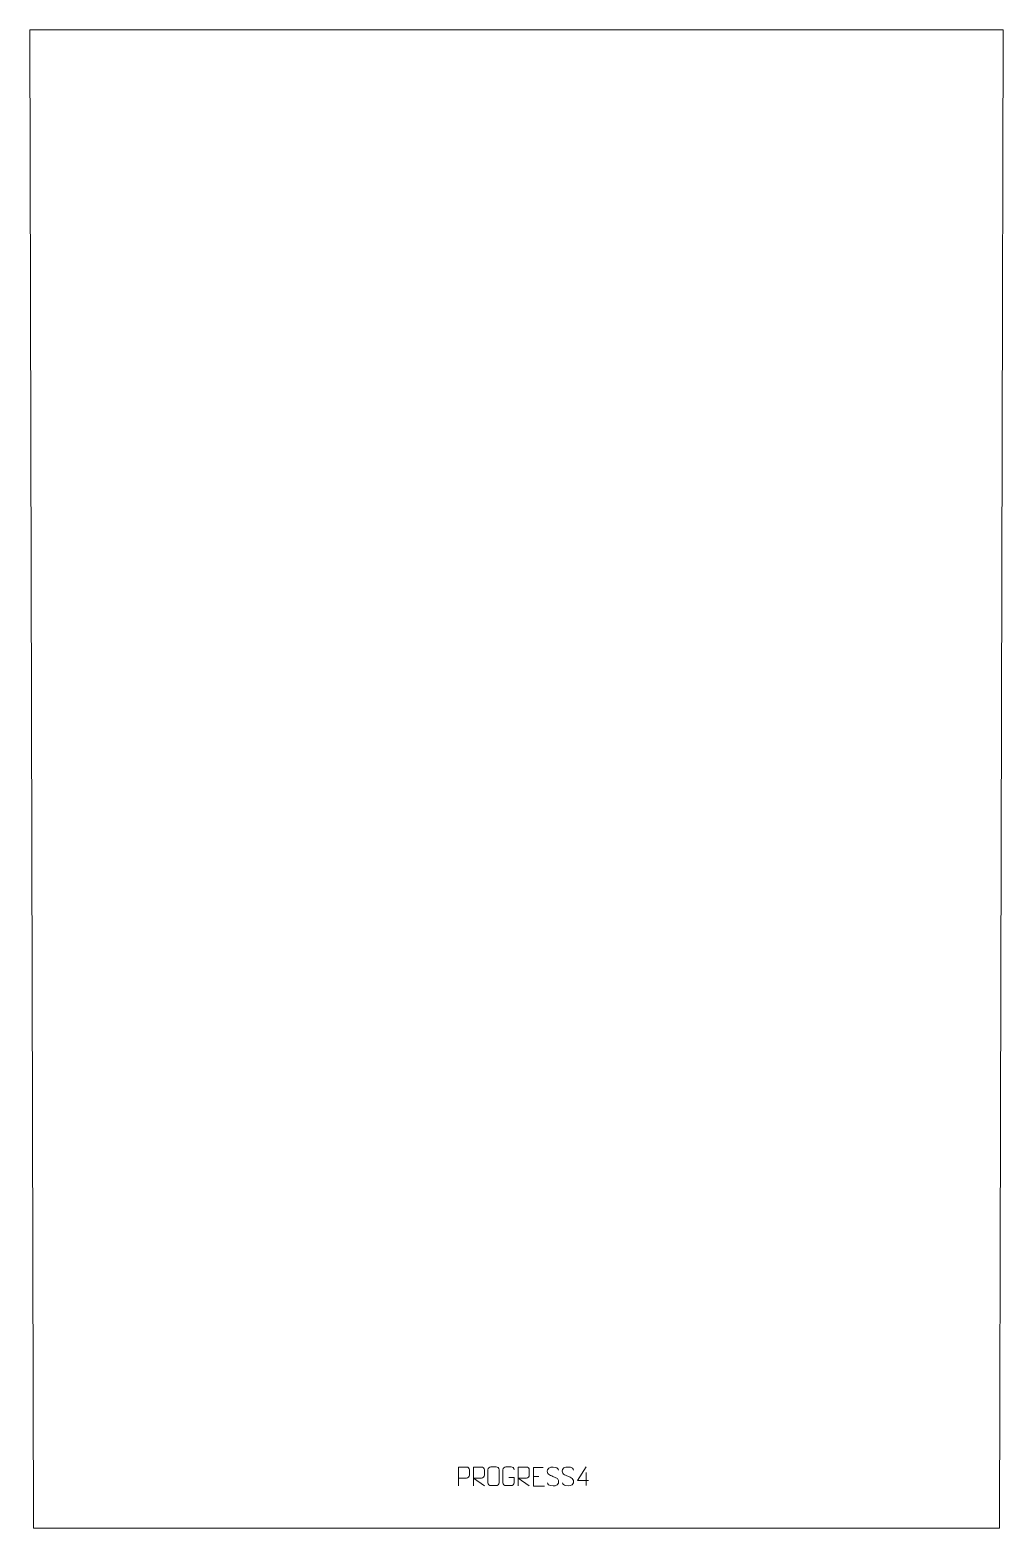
# Model space of a CAD drawing. Header units: millimetres. Extents: x -650 to 650, y -1404 to 596.
import ezdxf

# ---------------------------------------------------------------- set-up
doc = ezdxf.new("R2010")
doc.units = ezdxf.units.MM
doc.header["$MEASUREMENT"] = 0
doc.layers.add('layer 1', color=7, linetype='Continuous')

msp = doc.modelspace()

# ---------------------------------------------------------------- linework, layer by layer
at = {"layer": 'layer 1', "color": 242, "lineweight": 9}
msp.add_open_spline([(649.8775, 596.2493), (649.8775, 596.2493), (644.9996, -1403.7495), (644.9996, -1403.7495), (644.9996, -1403.7495), (644.9996, -1403.7495), (-644.9996, -1403.7495), (-644.9996, -1403.7495), (-644.9996, -1403.7495), (-644.9996, -1403.7495), (-649.8775, 596.2493), (-649.8775, 596.2493), (-649.8775, 596.2493), (-649.8775, 596.2493), (649.8775, 596.2493), (649.8775, 596.2493)], degree=3, knots=[0, 0, 0, 0, 0.2, 0.2, 0.2, 0.2, 0.4, 0.4, 0.4, 0.4, 0.6, 0.6, 0.6, 0.6, 1, 1, 1, 1], dxfattribs=at)
at = {"layer": 'layer 1', "color": 250, "lineweight": 9}
for points, knots in [([(-77.5886, -1347.2449), (-77.5886, -1347.2449), (-77.5886, -1322.2852), (-77.5886, -1322.2852), (-77.5886, -1322.2852), (-73.9927, -1322.2852), (-70.3965, -1322.2852), (-66.8003, -1322.2852), (-66.8003, -1322.2852), (-64.4745, -1322.3231), (-62.9167, -1323.8135), (-62.9209, -1326.1803), (-62.9209, -1326.1803), (-62.9213, -1328.2164), (-62.9213, -1331.2765), (-62.9209, -1333.313), (-62.9209, -1333.313), (-62.9274, -1335.1888), (-64.7401, -1337.1312), (-66.7502, -1337.1504), (-66.7502, -1337.1504), (-66.7502, -1337.1504), (-77.5886, -1337.1504), (-77.5886, -1337.1504)], [0, 0, 0, 0, 0.142857143, 0.142857143, 0.142857143, 0.142857143, 0.285714286, 0.285714286, 0.285714286, 0.285714286, 0.428571429, 0.428571429, 0.428571429, 0.428571429, 0.571428571, 0.571428571, 0.571428571, 0.571428571, 0.714285714, 0.714285714, 0.714285714, 0.714285714, 1, 1, 1, 1]), ([(-57.5867, -1347.2418), (-57.5867, -1347.2418), (-57.5867, -1322.2883), (-57.5867, -1322.2883), (-57.5867, -1322.2883), (-53.9919, -1322.2883), (-50.3964, -1322.2883), (-46.8012, -1322.2883), (-46.8012, -1322.2883), (-44.4759, -1322.326), (-42.9186, -1323.816), (-42.9227, -1326.1824), (-42.9227, -1326.1824), (-42.9231, -1328.2179), (-42.9231, -1331.2773), (-42.9227, -1333.3133), (-42.9227, -1333.3133), (-42.9292, -1335.1888), (-44.7415, -1337.1306), (-46.751, -1337.1497), (-46.751, -1337.1497), (-46.751, -1337.1497), (-57.5867, -1337.1497), (-57.5867, -1337.1497), (-57.5867, -1337.1497), (-57.5867, -1337.1497), (-42.932, -1347.2418), (-42.932, -1347.2418)], [0, 0, 0, 0, 0.125, 0.125, 0.125, 0.125, 0.25, 0.25, 0.25, 0.25, 0.375, 0.375, 0.375, 0.375, 0.5, 0.5, 0.5, 0.5, 0.625, 0.625, 0.625, 0.625, 0.75, 0.75, 0.75, 0.75, 1, 1, 1, 1]), ([(-34.2452, -1322.1039), (-31.8785, -1322.1039), (-29.5114, -1322.1039), (-27.1443, -1322.1039), (-27.1443, -1322.1039), (-25.1633, -1322.0683), (-23.1368, -1323.563), (-23.1097, -1326.0057), (-23.1097, -1326.0057), (-23.1101, -1331.7645), (-23.1101, -1337.5238), (-23.1097, -1343.2834), (-23.1097, -1343.2834), (-23.2519, -1345.6116), (-24.9587, -1347.0942), (-27.1443, -1347.1051), (-27.1443, -1347.1051), (-29.5173, -1347.1047), (-31.8903, -1347.1047), (-34.2629, -1347.1051), (-34.2629, -1347.1051), (-36.2218, -1347.2107), (-38.2287, -1345.3223), (-38.2173, -1343.3008), (-38.2173, -1343.3008), (-38.217, -1337.5187), (-38.217, -1331.7371), (-38.2173, -1325.9558), (-38.2173, -1325.9558), (-38.213, -1323.8132), (-36.4355, -1322.0904), (-34.2452, -1322.1039)], [0, 0, 0, 0, 0.111111111, 0.111111111, 0.111111111, 0.111111111, 0.222222222, 0.222222222, 0.222222222, 0.222222222, 0.333333333, 0.333333333, 0.333333333, 0.333333333, 0.444444444, 0.444444444, 0.444444444, 0.444444444, 0.555555556, 0.555555556, 0.555555556, 0.555555556, 0.666666667, 0.666666667, 0.666666667, 0.666666667, 0.777777778, 0.777777778, 0.777777778, 0.777777778, 1, 1, 1, 1]), ([(-10.4086, -1336.0973), (-10.4086, -1336.0973), (-3.2405, -1336.0973), (-3.2405, -1336.0973), (-3.2405, -1336.0973), (-3.2405, -1336.0973), (-3.2405, -1343.2654), (-3.2405, -1343.2654), (-3.2405, -1343.2654), (-3.3802, -1345.5888), (-5.0574, -1347.0684), (-7.2052, -1347.0792), (-7.2052, -1347.0792), (-9.537, -1347.0788), (-11.869, -1347.0788), (-14.2005, -1347.0792), (-14.2005, -1347.0792), (-16.1254, -1347.1846), (-18.0976, -1345.3001), (-18.0864, -1343.2828), (-18.0864, -1343.2828), (-18.086, -1337.5127), (-18.086, -1331.743), (-18.0864, -1325.9737), (-18.0864, -1325.9737), (-18.0822, -1323.8356), (-16.3354, -1322.1164), (-14.1831, -1322.1298), (-14.1831, -1322.1298), (-11.8574, -1322.1298), (-9.5313, -1322.1298), (-7.2052, -1322.1298), (-7.2052, -1322.1298), (-5.2585, -1322.0944), (-3.2671, -1323.5859), (-3.2405, -1326.0236)], [0, 0, 0, 0, 0.1, 0.1, 0.1, 0.1, 0.2, 0.2, 0.2, 0.2, 0.3, 0.3, 0.3, 0.3, 0.4, 0.4, 0.4, 0.4, 0.5, 0.5, 0.5, 0.5, 0.6, 0.6, 0.6, 0.6, 0.7, 0.7, 0.7, 0.7, 0.8, 0.8, 0.8, 0.8, 1, 1, 1, 1]), ([(2.4133, -1347.2418), (2.4133, -1347.2418), (2.4133, -1322.2883), (2.4133, -1322.2883), (2.4133, -1322.2883), (6.0081, -1322.2883), (9.6036, -1322.2883), (13.1988, -1322.2883), (13.1988, -1322.2883), (15.5241, -1322.326), (17.0814, -1323.816), (17.0773, -1326.1824), (17.0773, -1326.1824), (17.0769, -1328.2179), (17.0769, -1331.2773), (17.0773, -1333.3133), (17.0773, -1333.3133), (17.0708, -1335.1888), (15.2585, -1337.1306), (13.249, -1337.1497), (13.249, -1337.1497), (13.249, -1337.1497), (2.4133, -1337.1497), (2.4133, -1337.1497), (2.4133, -1337.1497), (2.4133, -1337.1497), (17.068, -1347.2418), (17.068, -1347.2418)], [0, 0, 0, 0, 0.125, 0.125, 0.125, 0.125, 0.25, 0.25, 0.25, 0.25, 0.375, 0.375, 0.375, 0.375, 0.5, 0.5, 0.5, 0.5, 0.625, 0.625, 0.625, 0.625, 0.75, 0.75, 0.75, 0.75, 1, 1, 1, 1]), ([(35.4512, -1322.8854), (35.4512, -1322.8854), (22.5773, -1322.8854), (22.5773, -1322.8854), (22.5773, -1322.8854), (22.5773, -1322.8854), (22.5773, -1347.839), (22.5773, -1347.839), (22.5773, -1347.839), (22.5773, -1347.839), (37.4431, -1347.839), (37.4431, -1347.839)], [0, 0, 0, 0, 0.25, 0.25, 0.25, 0.25, 0.5, 0.5, 0.5, 0.5, 1, 1, 1, 1]), ([(48.7454, -1334.765), (44.4971, -1333.2946), (39.589, -1331.4988), (41.5941, -1325.9785), (41.5941, -1325.9785), (43.0976, -1321.8386), (48.3112, -1322.2271), (51.9148, -1322.8282), (51.9148, -1322.8282), (54.7754, -1323.3054), (55.6401, -1324.5186), (55.9507, -1326.6027)], [0, 0, 0, 0, 0.25, 0.25, 0.25, 0.25, 0.5, 0.5, 0.5, 0.5, 1, 1, 1, 1]), ([(48.7454, -1334.7651), (52.764, -1336.4118), (57.7935, -1338.3001), (55.9595, -1343.6604), (55.9595, -1343.6604), (54.4997, -1347.9268), (49.5889, -1347.6701), (45.8628, -1347.1154), (45.8628, -1347.1154), (43.1128, -1346.7056), (41.8919, -1345.4921), (41.5139, -1343.3799)], [0, 0, 0, 0, 0.25, 0.25, 0.25, 0.25, 0.5, 0.5, 0.5, 0.5, 1, 1, 1, 1]), ([(68.7508, -1334.5912), (64.5025, -1333.1208), (59.5944, -1331.325), (61.5995, -1325.8047), (61.5995, -1325.8047), (63.103, -1321.6648), (68.3166, -1322.0533), (71.9202, -1322.6544), (71.9202, -1322.6544), (74.7808, -1323.1316), (75.6455, -1324.3448), (75.9561, -1326.4289)], [0, 0, 0, 0, 0.25, 0.25, 0.25, 0.25, 0.5, 0.5, 0.5, 0.5, 1, 1, 1, 1]), ([(68.7508, -1334.5913), (72.7694, -1336.238), (77.7989, -1338.1263), (75.9649, -1343.4866), (75.9649, -1343.4866), (74.5051, -1347.753), (69.5943, -1347.4963), (65.8682, -1346.9416), (65.8682, -1346.9416), (63.1182, -1346.5318), (61.8973, -1345.3183), (61.5193, -1343.2061)], [0, 0, 0, 0, 0.25, 0.25, 0.25, 0.25, 0.5, 0.5, 0.5, 0.5, 1, 1, 1, 1]), ([(96.1616, -1340.1746), (96.1616, -1340.1746), (81.3399, -1340.1746), (81.3399, -1340.1746), (81.3399, -1340.1746), (81.3399, -1340.1746), (93.2175, -1322.1041), (93.2175, -1322.1041)], [0, 0, 0, 0, 0.333333333, 0.333333333, 0.333333333, 0.333333333, 1, 1, 1, 1])]:
    msp.add_open_spline(points, degree=3, knots=knots, dxfattribs=at)
for points in [[(22.5773, -1334.7651), (22.5773, -1334.7651), (29.7454, -1334.7651), (29.7454, -1334.7651)], [(93.2175, -1329.4135), (93.2175, -1329.4135), (93.2175, -1347.0782), (93.2175, -1347.0782)]]:
    msp.add_open_spline(points, degree=3, dxfattribs=at)

doc.saveas('drawing.dxf')
